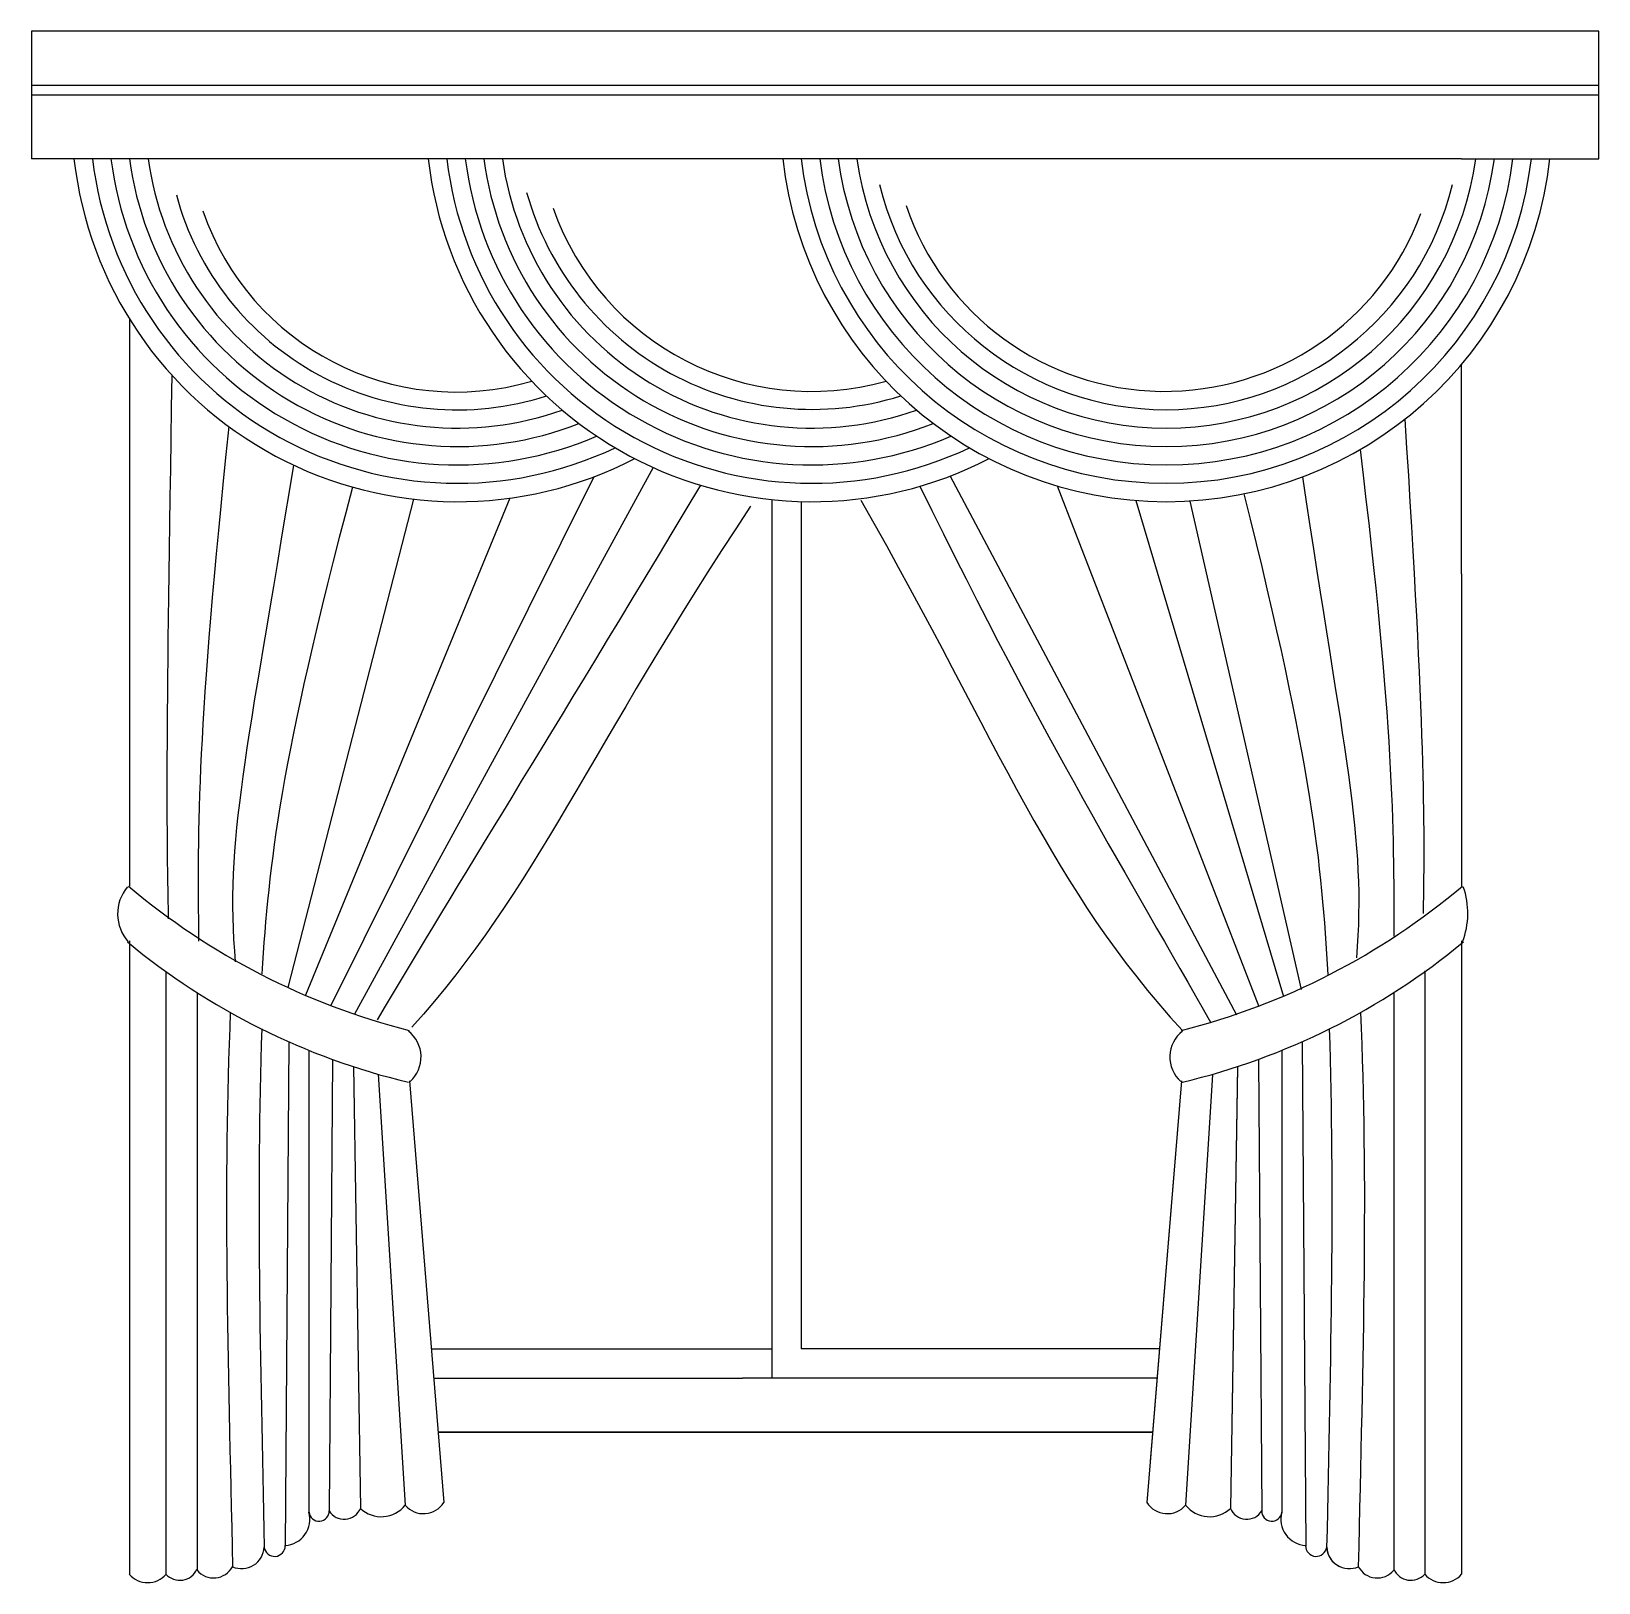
# Model space of a CAD drawing. Header units: millimetres. Extents: x 88 to 248, y 349 to 507.
import ezdxf

# ---------------------------------------------------------------- set-up
doc = ezdxf.new("R2010")
doc.units = ezdxf.units.MM

msp = doc.modelspace()

# ---------------------------------------------------------------- linework, layer by layer
for p, q in [((248.14, 507.24), (88.14, 507.24)), ((88.14, 507.24), (88.14, 494.24)), ((248.14, 494.24), (248.14, 507.24)), ((88.14, 501.74), (248.14, 501.74)), ((88.14, 500.74), (248.14, 500.74)), ((98.11, 494.24), (88.14, 494.24)), ((227.45, 494.24), (98.14, 494.24)), ((107.45, 494.24), (107.45, 494.24)), ((234.14, 494.24), (227.45, 494.24)), ((234.14, 494.24), (248.14, 494.24)), ((98.14, 477.89), (98.14, 419.99)), ((234.14, 451.86), (234.14, 473.25)), ((151.62, 462.71), (121.13, 406.92)), ((145.57, 461.77), (118.7, 407.8)), ((181.92, 461.84), (211.16, 406.85)), ((192.85, 460.84), (213.44, 407.69)), ((127.15, 459.49), (114.32, 409.65)), ((136.99, 459.59), (116.12, 408.85)), ((163.74, 459.44), (163.74, 369.77)), ((166.74, 459.24), (166.74, 372.77)), ((200.88, 459.35), (215.98, 408.73)), ((206.4, 459.3), (217.76, 409.44)), ((234.14, 451.86), (234.14, 419.99)), ((98.14, 414.4), (98.14, 349.77)), ((234.14, 414.4), (234.14, 359.93)), ((234.14, 414.4), (234.14, 349.77)), ((114.41, 404.11), (114.05, 352.63)), ((116.48, 403.24), (116.48, 356.1)), ((215.79, 403.24), (215.79, 356.1)), ((215.79, 403.21), (215.79, 356.1)), ((217.86, 404.11), (218.23, 352.63)), ((217.86, 404.1), (218.23, 352.63)), ((118.87, 402.31), (118.54, 356.15)), ((213.4, 402.31), (213.74, 356.15)), ((213.4, 402.28), (213.74, 356.15)), ((121.02, 401.57), (121.73, 356.48)), ((123.54, 400.8), (126.31, 356.81)), ((126.73, 400.13), (130.25, 357.09)), ((205.55, 400.13), (202.02, 357.09)), ((205.55, 400.13), (202.36, 361.26)), ((208.73, 400.74), (205.97, 356.81)), ((211.26, 401.57), (210.55, 356.48)), ((211.26, 401.52), (210.55, 356.48)), ((128.97, 372.77), (163.74, 372.77)), ((203.3, 372.77), (166.74, 372.77)), ((129.21, 369.77), (160.74, 369.77)), ((203.06, 369.77), (160.74, 369.77)), ((129.67, 364.25), (202.61, 364.25)), ((202.61, 364.25), (129.67, 364.25)), ((202.61, 364.25), (129.67, 364.25)), ((202.61, 364.25), (129.67, 364.25)), ((202.56, 364.24), (129.74, 364.26))]:
    msp.add_line(p, q)
for centre, radius, start, end in [((131.65, 498.64), 39.41, 186.4191, 297.3183), ((131.65, 498.64), 37.53, 186.7418, 295.3833), ((131.65, 498.64), 35.66, 187.0988, 293.4506), ((131.65, 498.64), 33.78, 187.4958, 291.5133), ((131.65, 498.64), 31.9, 187.9401, 289.5637), ((167.82, 498.64), 39.41, 186.4191, 297.3183), ((167.82, 498.64), 37.53, 186.7418, 295.3833), ((167.82, 498.64), 35.66, 187.0988, 293.4506), ((167.82, 498.64), 33.78, 187.4958, 291.5133), ((167.82, 498.64), 31.9, 187.9401, 289.5637), ((204, 498.64), 39.41, 186.4191, 353.5809), ((204, 498.64), 37.53, 186.7418, 353.2582), ((204, 498.64), 35.66, 187.0988, 352.9012), ((204, 498.64), 33.78, 187.4958, 352.5042), ((204, 498.64), 31.9, 187.9401, 352.0599), ((203.97, 498.73), 30.11, 193.6792, 346.3208), ((131.6, 498.29), 29.69, 195.1405, 287.8833), ((167.86, 498.92), 30.27, 195.5533, 287.3726), ((131.52, 497.78), 27.35, 198.9345, 286.3355), ((167.8, 498.47), 27.98, 199.3921, 285.7374), ((203.85, 498.37), 27.88, 198.6575, 339.5737), ((101.22, 417.16), 4.28, 139.7849, 221.9543), ((144.32, 474.78), 71.71, 229.806, 255.7913), ((187.95, 474.78), 71.71, 284.2087, 310.194), ((226.65, 417.22), 8.13, 338.8869, 19.3739), ((143.13, 468.93), 70.9, 230.4114, 256.5405), ((189.14, 468.93), 70.9, 283.4595, 309.5886), ((124.58, 402.55), 3.34, 311.8399, 51.985), ((207.7, 402.55), 3.34, 128.015, 228.1601), ((123.86, 358.76), 3.13, 226.9732, 321.316), ((128.17, 358.4), 2.46, 220.5116, 327.7777), ((204.1, 358.4), 2.46, 212.2223, 319.4884), ((208.41, 358.76), 3.13, 218.684, 313.0268), ((208.41, 358.76), 3.13, 218.684, 313.0268), ((113.88, 355.37), 2.69, 273.4705, 15.5596), ((117.51, 356.2), 1.03, 185.9694, 2.3199), ((120.08, 357.14), 1.78, 210.1089, 338.1804), ((212.2, 357.14), 1.78, 201.8196, 329.8911), ((212.2, 357.14), 1.78, 201.8196, 329.8911), ((214.77, 356.2), 1.03, 177.6801, 354.0306), ((218.39, 355.37), 2.69, 164.4404, 266.5295), ((218.39, 355.37), 2.69, 164.4404, 266.5295), ((109.6, 352.63), 2.3, 246.1271, 357.3524), ((112.97, 352.66), 1.08, 187.1822, 1.1071), ((219.3, 352.66), 1.08, 178.8929, 352.8178), ((219.3, 352.66), 1.08, 178.8929, 352.8178), ((222.67, 352.63), 2.3, 182.6476, 244.7587), ((222.67, 352.63), 2.3, 182.6476, 293.8729), ((106.74, 351.58), 2.2, 219.9008, 331.429), ((225.53, 351.58), 2.2, 208.571, 320.0992), ((100.01, 351.36), 2.46, 220.3499, 319.6501), ((103.3, 351.05), 1.91, 221.9945, 335.9716), ((228.97, 351.05), 1.91, 204.0284, 318.0055), ((232.26, 351.36), 2.46, 220.3499, 319.6501)]:
    msp.add_arc(centre, radius, start, end)
for points in [[(102.48, 472.13), (101.88, 435.75), (101.89, 426.86), (102.12, 416.67)], [(228.35, 467.65), (230.39, 435.57), (230.38, 426.79), (230.22, 417.19)], [(108.3, 466.89), (105.06, 436.09), (105.07, 426.18), (105.21, 414.39)], [(223.78, 464.56), (227.22, 436.17), (227.22, 426.24), (227.24, 414.89)], [(114.89, 462.97), (110.14, 433.46), (107.84, 424.66), (108.96, 412.25)], [(156.45, 460.91), (140.36, 434.08), (132.15, 421.06), (123.45, 406.36)], [(178.85, 460.81), (191.99, 433.95), (200.15, 420.96), (208.54, 406.03)], [(217.91, 461.77), (222.02, 433.87), (224.46, 424.91), (223.4, 412.68)], [(120.92, 460.72), (113.33, 432.12), (112.45, 422.47), (111.65, 411.05)], [(172.83, 459.39), (187.2, 434.04), (192.26, 419.81), (205.64, 405.26)], [(211.92, 460.03), (218.95, 431.96), (219.82, 422.37), (220.49, 410.97)], [(161.56, 458.76), (145.07, 434.04), (139.78, 419.81), (126.99, 405.59)], [(101.88, 411.27), (101.88, 392.43), (101.88, 373.49), (101.88, 349.77)], [(230.39, 411.33), (230.39, 395.45), (230.39, 379.5), (230.39, 360.67)], [(230.39, 411.27), (230.39, 392.43), (230.39, 373.49), (230.39, 349.77)], [(105.06, 409.13), (105.06, 391.14), (105.06, 372.99), (105.06, 350.17)], [(227.22, 409.16), (227.22, 393.06), (227.22, 376.83), (227.22, 357.24)], [(227.22, 409.13), (227.22, 391.14), (227.22, 372.99), (227.22, 350.17)], [(108.45, 407.1), (107.7, 389.86), (108.18, 372.39), (108.68, 350.53)], [(223.83, 407.1), (224.58, 389.86), (224.1, 372.39), (223.59, 350.53)], [(111.65, 405.41), (111.1, 388.82), (111.5, 372.07), (111.91, 352.49)], [(220.63, 405.41), (221.18, 388.82), (220.77, 372.07), (220.37, 352.49)]]:
    msp.add_open_spline(points, degree=3)

doc.saveas('drawing.dxf')
